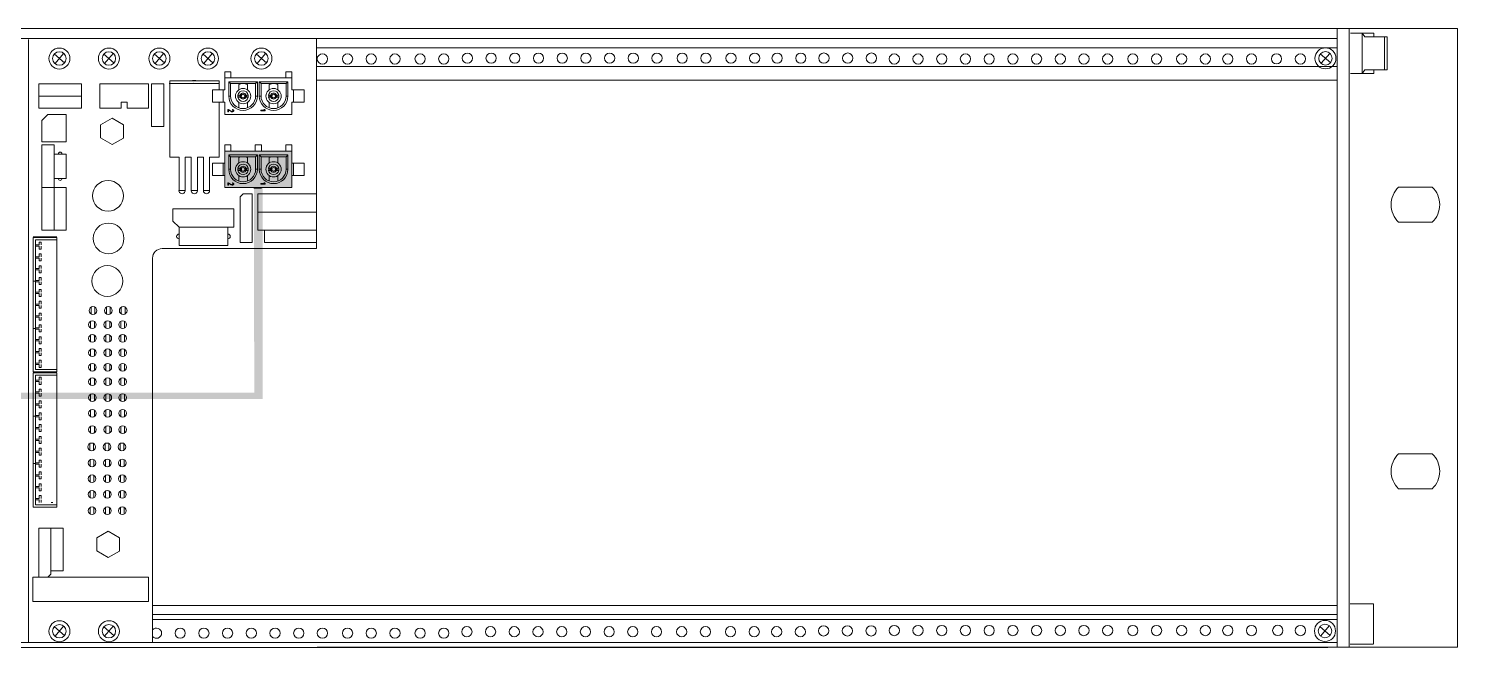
# Model space of a CAD drawing. Extents: x -194 to 239, y -574 to -265.
# Drawn here: x -83.8 to 13, y -498.1 to -456.2 of the extents above; entities that cross this region are included whole.
import ezdxf

# ---------------------------------------------------------------- set-up
doc = ezdxf.new("R2010")
doc.units = 0
doc.header["$LTSCALE"] = 0.5
doc.linetypes.add('SLDTANVISIBLE0', pattern=[12.7, 6.35, -1.27, 1.27, -1.27, 1.27, -1.27])
doc.layers.get('0').update_dxf_attribs({"linetype": 'CONTINUOUS'})
doc.layers.add('1', color=7, linetype='CONTINUOUS')
doc.layers.add('UMRISSE', color=7, linetype='CONTINUOUS')

msp = doc.modelspace()

# ---------------------------------------------------------------- hatches: boundary and pattern name
at = {"lineweight": 5}
for points in [[(-70.40295, -464.45902), (-65.92711, -464.45902), (-65.92711, -466.9004), (-70.40295, -466.9004)], [(-120.02046, -468.08319), (-119.4341, -468.08319), (-116.33505, -480.83071), (-68.47953, -480.83071), (-68.48858, -466.93802), (-67.91047, -466.93802), (-67.90142, -481.26275), (-116.70109, -481.26275)]]:
    msp.add_hatch(color=256, dxfattribs=at).paths.add_polyline_path(points)

# ---------------------------------------------------------------- linework, layer by layer
at = {"linetype": 'Continuous', "lineweight": 5}
for p, q in [((-64.20443, -456.83985), (-83.76319, -456.83985)), ((-64.2045, -456.83985), (-83.76319, -456.83985)), ((-83.76319, -497.74203), (-83.76319, -456.89877)), ((-83.76319, -456.89877), (-83.76319, -497.74203)), ((-81.36618, -457.83841), (-81.98762, -458.55579)), ((-78.01098, -457.83841), (-78.63242, -458.55579)), ((-74.59248, -457.83841), (-75.21392, -458.55579)), ((-71.30059, -457.83841), (-71.92202, -458.55579)), ((-67.68222, -457.83841), (-68.30366, -458.55579)), ((4.40169, -457.82603), (3.78026, -458.54341)), ((-82.03559, -457.88639), (-81.31821, -458.50782)), ((-78.68039, -457.88639), (-77.96301, -458.50782)), ((-75.26189, -457.88639), (-74.54451, -458.50782)), ((-71.97, -457.88639), (-71.25261, -458.50782)), ((-68.35163, -457.88639), (-67.63425, -458.50782)), ((3.73228, -457.874), (4.44966, -458.49543)), ((-74.19043, -459.70761), (-74.19043, -464.87219)), ((-70.84378, -459.70761), (-74.19043, -459.70761)), ((-70.84378, -460.32736), (-70.84378, -459.70761)), ((-70.47193, -459.50103), (-70.47193, -459.08786)), ((-70.47193, -459.08786), (-70.05877, -459.08786)), ((-65.92711, -459.50103), (-70.47193, -459.50103)), ((-70.47193, -459.50103), (-70.47193, -460.32736)), ((-70.20338, -459.76959), (-68.2615, -459.76959)), ((-70.20338, -460.74053), (-70.20338, -459.76959)), ((-70.07943, -459.89354), (-70.20338, -459.76959)), ((-70.05877, -459.08786), (-70.05877, -459.50103)), ((-68.2615, -459.76959), (-68.38545, -459.89354)), ((-68.2615, -459.76959), (-68.2615, -460.74053)), ((-68.13755, -459.76959), (-66.19567, -459.76959)), ((-68.13755, -460.74053), (-68.13755, -459.76959)), ((-68.0136, -459.89354), (-68.13755, -459.76959)), ((-66.34027, -459.08786), (-66.34027, -459.50103)), ((-65.92711, -459.08786), (-66.34027, -459.08786)), ((-65.92711, -459.50103), (-65.92711, -459.08786)), ((-65.92711, -459.50103), (-65.92711, -460.32736)), ((-80.18133, -459.91419), (-83.07349, -459.91419)), ((-83.07349, -459.91419), (-83.07349, -460.74053)), ((-83.07349, -460.74053), (-80.18133, -460.74053)), ((-80.18133, -460.74053), (-83.07349, -460.74053)), ((-83.07349, -460.74053), (-83.07349, -461.56686)), ((-80.18133, -460.74053), (-80.18133, -459.91419)), ((-80.18133, -461.56686), (-80.18133, -460.74053)), ((-75.63651, -459.91419), (-78.94184, -459.91419)), ((-78.94184, -459.91419), (-78.94184, -461.56686)), ((-75.63651, -461.56686), (-75.63651, -459.91419)), ((-75.42993, -459.91419), (-75.42993, -462.80636)), ((-74.60359, -459.91419), (-75.42993, -459.91419)), ((-74.60359, -462.80636), (-74.60359, -459.91419)), ((-70.90022, -459.89885), (-74.24687, -459.89885)), ((-71.29827, -460.32736), (-71.29827, -461.15369)), ((-70.58264, -460.32736), (-71.29827, -460.32736)), ((-70.58264, -460.32736), (-70.58264, -461.15369)), ((-70.47193, -460.32736), (-70.58264, -460.32736)), ((-70.07943, -460.74053), (-70.07943, -459.89354)), ((-68.38545, -459.89354), (-70.07943, -459.89354)), ((-69.58307, -460.66895), (-69.42101, -460.66895)), ((-69.52198, -460.31188), (-69.52198, -459.94456)), ((-69.42101, -460.66895), (-69.33235, -460.66895)), ((-69.38708, -460.73239), (-69.35612, -460.73239)), ((-69.13252, -460.66895), (-69.04386, -460.66895)), ((-69.04386, -460.66895), (-68.88181, -460.66895)), ((-68.94289, -459.94456), (-68.94289, -460.31188)), ((-68.38545, -459.89354), (-68.38545, -460.74053)), ((-66.31962, -459.89354), (-68.0136, -459.89354)), ((-68.0136, -460.74053), (-68.0136, -459.89354)), ((-67.51724, -460.66895), (-67.35518, -460.66895)), ((-67.45615, -460.31188), (-67.45615, -459.94456)), ((-67.35518, -460.66895), (-67.26652, -460.66895)), ((-67.32124, -460.73226), (-67.29028, -460.73226)), ((-67.06669, -460.66895), (-66.97803, -460.66895)), ((-66.97803, -460.66895), (-66.81598, -460.66895)), ((-66.87707, -459.94456), (-66.87707, -460.31188)), ((-65.92711, -460.32736), (-65.8164, -460.32736)), ((-65.8164, -460.32736), (-65.10078, -460.32736)), ((-65.8164, -460.32736), (-65.8164, -461.15369)), ((-65.10078, -460.32736), (-65.10078, -461.15369)), ((-83.07349, -461.56686), (-80.18133, -461.56686)), ((-78.94184, -461.56686), (-77.49575, -461.56686)), ((-77.49575, -461.15369), (-77.08259, -461.15369)), ((-77.49575, -461.56686), (-77.49575, -461.15369)), ((-77.08259, -461.15369), (-77.08259, -461.56686)), ((-77.08259, -461.56686), (-75.63651, -461.56686)), ((-71.29827, -461.15369), (-70.58264, -461.15369)), ((-70.84378, -464.87219), (-70.84378, -461.15369)), ((-70.58264, -461.15369), (-70.47193, -461.15369)), ((-70.47193, -461.15369), (-70.47193, -461.98002)), ((-70.26535, -461.80528), (-70.26535, -461.64949)), ((-70.26535, -461.64949), (-70.22281, -461.64949)), ((-70.22281, -461.64949), (-70.01013, -461.77066)), ((-70.22281, -461.68411), (-70.22281, -461.80528)), ((-70.03565, -461.79229), (-70.22281, -461.68411)), ((-69.95908, -461.65382), (-69.92505, -461.65815)), ((-69.95908, -461.65382), (-69.95908, -461.67546)), ((-69.93356, -461.68411), (-69.95908, -461.67546)), ((-69.93356, -461.68411), (-69.91655, -461.69709)), ((-69.92505, -461.65815), (-69.89102, -461.67546)), ((-69.90804, -461.71873), (-69.91655, -461.69709)), ((-69.89102, -461.67546), (-69.87401, -461.69277)), ((-69.87401, -461.69277), (-69.8655, -461.72306)), ((-69.42101, -460.8121), (-69.58307, -460.8121)), ((-69.52198, -461.53649), (-69.52198, -461.16917)), ((-69.33235, -460.8121), (-69.42101, -460.8121)), ((-69.35612, -460.74866), (-69.38708, -460.74866)), ((-69.04386, -460.8121), (-69.13252, -460.8121)), ((-68.88181, -460.8121), (-69.04386, -460.8121)), ((-68.94289, -461.16917), (-68.94289, -461.53649)), ((-68.03426, -461.69709), (-67.78146, -461.69709)), ((-68.03426, -461.74469), (-68.03426, -461.69709)), ((-67.82684, -461.64949), (-67.77498, -461.64949)), ((-67.78146, -461.69709), (-67.82684, -461.64949)), ((-67.77498, -461.64949), (-67.72961, -461.69709)), ((-67.72961, -461.69709), (-67.72961, -461.74469)), ((-67.35518, -460.8121), (-67.51724, -460.8121)), ((-67.45615, -461.53649), (-67.45615, -461.16917)), ((-67.26652, -460.8121), (-67.35518, -460.8121)), ((-67.29028, -460.74879), (-67.32124, -460.74879)), ((-66.97803, -460.8121), (-67.06669, -460.8121)), ((-66.81598, -460.8121), (-66.97803, -460.8121)), ((-66.87707, -461.16917), (-66.87707, -461.53649)), ((-65.92711, -461.15369), (-65.92711, -461.98002)), ((-65.8164, -461.15369), (-65.92711, -461.15369)), ((-65.10078, -461.15369), (-65.8164, -461.15369)), ((-82.45375, -461.98002), (-82.86691, -462.39319)), ((-82.86691, -462.39319), (-82.86691, -463.83927)), ((-81.21425, -461.98002), (-82.45375, -461.98002)), ((-81.21425, -463.83927), (-81.21425, -461.98002)), ((-78.10581, -462.22447), (-78.89082, -462.67896)), ((-77.33732, -462.68722), (-78.10581, -462.22447)), ((-70.47193, -461.98002), (-65.92711, -461.98002)), ((-70.22281, -461.80528), (-70.26535, -461.80528)), ((-70.01013, -461.80095), (-70.03565, -461.79229)), ((-70.01013, -461.77066), (-69.9761, -461.77931)), ((-69.9761, -461.80528), (-70.01013, -461.80095)), ((-69.95908, -461.77931), (-69.9761, -461.77931)), ((-69.9761, -461.80528), (-69.95908, -461.80528)), ((-69.95908, -461.77931), (-69.93356, -461.77066)), ((-69.92505, -461.80095), (-69.95908, -461.80528)), ((-69.91655, -461.75768), (-69.93356, -461.77066)), ((-69.89102, -461.78364), (-69.92505, -461.80095)), ((-69.91655, -461.75768), (-69.90804, -461.73604)), ((-69.90804, -461.71873), (-69.90804, -461.73604)), ((-69.87401, -461.76633), (-69.89102, -461.78364)), ((-69.8655, -461.74037), (-69.87401, -461.76633)), ((-69.8655, -461.74037), (-69.8655, -461.72306)), ((-67.72961, -461.74469), (-68.03426, -461.74469)), ((-78.89082, -462.67896), (-78.89082, -463.5714)), ((-78.89082, -463.5714), (-78.10581, -464.02588)), ((-78.10581, -464.02588), (-77.33732, -463.57966)), ((-77.33732, -463.57966), (-77.33732, -462.68722)), ((-75.42993, -462.80636), (-74.60359, -462.80636)), ((-82.86691, -463.83927), (-81.21425, -463.83927)), ((-82.86691, -464.04585), (-82.86691, -466.93802)), ((-82.04058, -464.04585), (-82.86691, -464.04585)), ((-82.04058, -464.6656), (-82.04058, -464.04585)), ((-70.47193, -464.04585), (-70.05877, -464.04585)), ((-70.47193, -464.45902), (-70.47193, -464.04585)), ((-65.92711, -464.45902), (-70.47193, -464.45902)), ((-70.47193, -464.45902), (-70.47193, -465.28535)), ((-70.05877, -464.04585), (-70.05877, -464.45902)), ((-68.4061, -464.45902), (-68.4061, -464.04585)), ((-68.4061, -464.04585), (-67.99294, -464.04585)), ((-67.99294, -464.04585), (-67.99294, -464.45902)), ((-66.34027, -464.45902), (-66.34027, -464.04585)), ((-66.34027, -464.04585), (-65.92711, -464.04585)), ((-65.92711, -464.04585), (-65.92711, -464.45902)), ((-65.92711, -464.45902), (-65.92711, -465.28535)), ((-82.04058, -464.6656), (-82.04058, -466.31827)), ((-81.21425, -464.6656), (-82.04058, -464.6656)), ((-81.21425, -466.31827), (-81.21425, -464.6656)), ((-74.19043, -464.87219), (-73.57068, -464.87219)), ((-73.57068, -464.87219), (-73.57068, -467.14297)), ((-73.15751, -464.87219), (-72.74435, -464.87219)), ((-73.15751, -467.14297), (-73.15751, -464.87219)), ((-72.74435, -464.87219), (-72.74435, -467.14297)), ((-72.33118, -467.14297), (-72.33118, -464.87219)), ((-72.33118, -464.87219), (-71.91801, -464.87219)), ((-71.91801, -464.87219), (-71.91801, -467.14297)), ((-71.50485, -464.87219), (-70.84378, -464.87219)), ((-71.50485, -467.14297), (-71.50485, -464.87219)), ((-71.29827, -465.28535), (-71.29827, -466.11168)), ((-70.58264, -465.28535), (-71.29827, -465.28535)), ((-70.58264, -465.28535), (-70.58264, -466.11168)), ((-70.47193, -465.28535), (-70.58264, -465.28535)), ((-70.20338, -465.69852), (-70.20338, -464.72758)), ((-70.07943, -464.85153), (-70.20338, -464.72758)), ((-70.20338, -464.72758), (-68.2615, -464.72758)), ((-70.07943, -465.69852), (-70.07943, -464.85153)), ((-68.38545, -464.85153), (-70.07943, -464.85153)), ((-69.52198, -465.26987), (-69.52198, -464.90255)), ((-68.94289, -464.90255), (-68.94289, -465.26987)), ((-68.2615, -464.72758), (-68.38545, -464.85153)), ((-68.38545, -464.85153), (-68.38545, -465.69852)), ((-68.2615, -464.72758), (-68.2615, -465.69852)), ((-68.13755, -464.72758), (-66.19567, -464.72758)), ((-68.13755, -465.69852), (-68.13755, -464.72758)), ((-68.0136, -464.85153), (-68.13755, -464.72758)), ((-66.31962, -464.85153), (-68.0136, -464.85153)), ((-68.0136, -465.69852), (-68.0136, -464.85153)), ((-67.45615, -465.26987), (-67.45615, -464.90255)), ((-66.87707, -464.90255), (-66.87707, -465.26987)), ((-66.19567, -464.72758), (-66.31962, -464.85153)), ((-66.31962, -464.85153), (-66.31962, -465.69852)), ((-66.19567, -464.72758), (-66.19567, -465.69852)), ((-65.8164, -465.28535), (-65.92711, -465.28535)), ((-65.8164, -466.11168), (-65.8164, -465.28535)), ((-65.10078, -465.28535), (-65.8164, -465.28535)), ((-65.10078, -466.11168), (-65.10078, -465.28535)), ((-82.04058, -466.31827), (-81.21425, -466.31827)), ((-82.04058, -466.93802), (-82.04058, -466.31827)), ((-71.29827, -466.11168), (-70.58264, -466.11168)), ((-70.58264, -466.11168), (-70.47193, -466.11168)), ((-70.47193, -466.11168), (-70.47193, -466.93802)), ((-69.58307, -465.62695), (-69.42101, -465.62695)), ((-69.42101, -465.77009), (-69.58307, -465.77009)), ((-69.52198, -466.49448), (-69.52198, -466.12716)), ((-69.42101, -465.62695), (-69.33235, -465.62695)), ((-69.33235, -465.77009), (-69.42101, -465.77009)), ((-69.38708, -465.69038), (-69.35612, -465.69038)), ((-69.35612, -465.70665), (-69.38708, -465.70665)), ((-69.13252, -465.62695), (-69.04386, -465.62695)), ((-69.04386, -465.77009), (-69.13252, -465.77009)), ((-69.04386, -465.62695), (-68.88181, -465.62695)), ((-68.88181, -465.77009), (-69.04386, -465.77009)), ((-68.94289, -466.12716), (-68.94289, -466.49448)), ((-67.51724, -465.62695), (-67.35518, -465.62695)), ((-67.35518, -465.77009), (-67.51724, -465.77009)), ((-67.45615, -466.49448), (-67.45615, -466.12716)), ((-67.35518, -465.62695), (-67.26652, -465.62695)), ((-67.26652, -465.77009), (-67.35518, -465.77009)), ((-67.32124, -465.69025), (-67.29028, -465.69025)), ((-67.29028, -465.70678), (-67.32124, -465.70678)), ((-67.06669, -465.62695), (-66.97803, -465.62695)), ((-66.97803, -465.77009), (-67.06669, -465.77009)), ((-66.97803, -465.62695), (-66.81598, -465.62695)), ((-66.81598, -465.77009), (-66.97803, -465.77009)), ((-66.87707, -466.12716), (-66.87707, -466.49448)), ((-65.92711, -466.11168), (-65.8164, -466.11168)), ((-65.92711, -466.11168), (-65.92711, -466.93802)), ((-65.8164, -466.11168), (-65.10078, -466.11168)), ((-82.86691, -466.93802), (-82.04058, -466.93802)), ((-82.86691, -466.93802), (-82.86691, -469.83018)), ((-82.04058, -466.93802), (-82.86691, -466.93802)), ((-82.04058, -469.83018), (-82.04058, -466.93802)), ((-82.04058, -466.93802), (-82.04058, -469.83018)), ((-81.21425, -466.93802), (-82.04058, -466.93802)), ((-81.21425, -469.83018), (-81.21425, -466.93802)), ((-73.57068, -467.14297), (-73.15751, -467.14297)), ((-72.74435, -467.14297), (-72.33118, -467.14297)), ((-71.91801, -467.14297), (-71.50485, -467.14297)), ((-70.47193, -466.93802), (-65.92711, -466.93802)), ((-70.26535, -466.76327), (-70.26535, -466.60748)), ((-70.26535, -466.60748), (-70.22281, -466.60748)), ((-70.22281, -466.76327), (-70.26535, -466.76327)), ((-70.22281, -466.60748), (-70.01013, -466.72865)), ((-70.22281, -466.6421), (-70.22281, -466.76327)), ((-70.03565, -466.75029), (-70.22281, -466.6421)), ((-70.01013, -466.75894), (-70.03565, -466.75029)), ((-70.01013, -466.72865), (-69.9761, -466.7373)), ((-69.9761, -466.76327), (-70.01013, -466.75894)), ((-69.95908, -466.7373), (-69.9761, -466.7373)), ((-69.9761, -466.76327), (-69.95908, -466.76327)), ((-69.95908, -466.61181), (-69.92505, -466.61614)), ((-69.95908, -466.61181), (-69.95908, -466.63345)), ((-69.93356, -466.6421), (-69.95908, -466.63345)), ((-69.95908, -466.7373), (-69.93356, -466.72865)), ((-69.92505, -466.75894), (-69.95908, -466.76327)), ((-69.93356, -466.6421), (-69.91655, -466.65508)), ((-69.91655, -466.71567), (-69.93356, -466.72865)), ((-69.92505, -466.61614), (-69.89102, -466.63345)), ((-69.89102, -466.74163), (-69.92505, -466.75894)), ((-69.90804, -466.67672), (-69.91655, -466.65508)), ((-69.91655, -466.71567), (-69.90804, -466.69403)), ((-69.90804, -466.67672), (-69.90804, -466.69403)), ((-69.89102, -466.63345), (-69.87401, -466.65076)), ((-69.87401, -466.72432), (-69.89102, -466.74163)), ((-69.87401, -466.65076), (-69.8655, -466.68105)), ((-69.8655, -466.69836), (-69.87401, -466.72432)), ((-69.8655, -466.69836), (-69.8655, -466.68105)), ((-69.23244, -467.35118), (-69.43902, -467.55776)), ((-68.61269, -467.35118), (-69.23244, -467.35118)), ((-68.61269, -470.65651), (-68.61269, -467.35118)), ((-68.4061, -466.93802), (-67.99294, -466.93802)), ((-64.26085, -467.35118), (-68.24084, -467.35118)), ((-68.24084, -467.35118), (-68.24084, -468.59068)), ((-68.03426, -466.65508), (-67.78146, -466.65508)), ((-68.03426, -466.70268), (-68.03426, -466.65508)), ((-67.72961, -466.70268), (-68.03426, -466.70268)), ((-67.82684, -466.60748), (-67.77498, -466.60748)), ((-67.78146, -466.65508), (-67.82684, -466.60748)), ((-67.77498, -466.60748), (-67.72961, -466.65508)), ((-67.72961, -466.65508), (-67.72961, -466.70268)), ((-69.85219, -468.3841), (-73.98384, -468.3841)), ((-73.98384, -468.3841), (-73.98384, -469.21043)), ((-69.85219, -469.62359), (-69.85219, -468.3841)), ((-69.43902, -467.55776), (-69.43902, -470.65651)), ((-73.98384, -469.21043), (-73.57068, -469.62359)), ((-68.24084, -468.59068), (-64.26085, -468.59068)), ((-64.39839, -468.59068), (-68.24084, -468.59068)), ((-68.24084, -468.59068), (-68.24084, -469.83018)), ((-81.85335, -470.26376), (-83.4553, -470.26376)), ((-83.4553, -470.31983), (-81.85335, -470.31983)), ((-83.4553, -470.31983), (-83.4553, -473.26743)), ((-82.04058, -469.83018), (-81.21425, -469.83018)), ((-81.85335, -470.48003), (-81.85335, -470.31983)), ((-73.57068, -470.86309), (-73.57068, -469.62359)), ((-73.57068, -469.62359), (-69.85219, -469.62359)), ((-70.26535, -469.62359), (-70.26535, -470.86309)), ((-68.24084, -469.83018), (-64.26085, -469.83018)), ((-67.78636, -469.83018), (-67.78636, -470.65651)), ((-81.85335, -470.48003), (-83.2951, -470.48003)), ((-83.2951, -470.48003), (-83.2951, -473.26743)), ((-83.03878, -470.81644), (-83.2951, -470.81644)), ((-83.03878, -470.91256), (-83.2951, -470.91256)), ((-82.91062, -470.62421), (-83.03878, -470.62421)), ((-83.03878, -470.81644), (-83.03878, -470.62421)), ((-83.03878, -470.91256), (-83.03878, -471.1048)), ((-82.91062, -471.1048), (-83.03878, -471.1048)), ((-82.91062, -470.81644), (-82.91062, -470.62421)), ((-82.91062, -471.1048), (-82.91062, -470.91256)), ((-81.85335, -470.48003), (-81.85335, -470.81644)), ((-81.85335, -470.91256), (-81.85335, -470.81644)), ((-81.85335, -470.91256), (-81.85335, -471.21694)), ((-81.85335, -471.31305), (-81.85335, -471.21694)), ((-81.85335, -471.31305), (-81.85335, -471.61742)), ((-74.71908, -471.06967), (-64.26085, -471.06967)), ((-73.57068, -470.86309), (-70.26535, -470.86309)), ((-69.43902, -470.65651), (-68.61269, -470.65651)), ((-67.78636, -470.65651), (-64.26085, -470.65651)), ((-83.03878, -471.61742), (-83.2951, -471.61742)), ((-83.03878, -471.71353), (-83.2951, -471.71353)), ((-82.91062, -471.42519), (-83.03878, -471.42519)), ((-83.03878, -471.61742), (-83.03878, -471.42519)), ((-83.03878, -471.71353), (-83.03878, -471.90578)), ((-82.91062, -471.90578), (-83.03878, -471.90578)), ((-82.91062, -472.22616), (-83.03878, -472.22616)), ((-83.03878, -472.41839), (-83.03878, -472.22616)), ((-82.91062, -471.61742), (-82.91062, -471.42519)), ((-82.91062, -471.90578), (-82.91062, -471.71353)), ((-82.91062, -472.41839), (-82.91062, -472.22616)), ((-81.85335, -471.71353), (-81.85335, -471.61742)), ((-81.85335, -471.71353), (-81.85335, -472.01791)), ((-81.85335, -472.11403), (-81.85335, -472.01791)), ((-81.85335, -472.11403), (-81.85335, -472.41839)), ((-75.36974, -497.74203), (-75.36974, -471.72033)), ((-83.4553, -473.26743), (-83.4553, -476.47133)), ((-83.4553, -473.26743), (-83.2951, -473.26743)), ((-83.4553, -473.26743), (-83.2951, -473.26743)), ((-83.03878, -472.41839), (-83.2951, -472.41839)), ((-83.03878, -472.5145), (-83.2951, -472.5145)), ((-83.03878, -473.21937), (-83.2951, -473.21937)), ((-83.2951, -473.26743), (-83.2951, -476.47133)), ((-83.03878, -473.3155), (-83.2951, -473.3155)), ((-83.03878, -472.5145), (-83.03878, -472.70675)), ((-82.91062, -472.70675), (-83.03878, -472.70675)), ((-82.91062, -473.02714), (-83.03878, -473.02714)), ((-83.03878, -473.21937), (-83.03878, -473.02714)), ((-83.03878, -473.3155), (-83.03878, -473.50773)), ((-82.91062, -472.70675), (-82.91062, -472.5145)), ((-82.91062, -473.21937), (-82.91062, -473.02714)), ((-82.91062, -473.50773), (-82.91062, -473.3155)), ((-81.85335, -472.5145), (-81.85335, -472.41839)), ((-81.85335, -472.5145), (-81.85335, -472.81889)), ((-81.85335, -472.915), (-81.85335, -472.81889)), ((-81.85335, -472.915), (-81.85335, -473.21937)), ((-81.85335, -473.31548), (-81.85335, -473.21937)), ((-81.85335, -473.31548), (-81.85335, -473.61986)), ((-83.03878, -474.02034), (-83.2951, -474.02034)), ((-83.03878, -474.11645), (-83.2951, -474.11645)), ((-82.91062, -473.50773), (-83.03878, -473.50773)), ((-82.91062, -473.82811), (-83.03878, -473.82811)), ((-83.03878, -474.02034), (-83.03878, -473.82811)), ((-83.03878, -474.11645), (-83.03878, -474.3087)), ((-82.91062, -474.02034), (-82.91062, -473.82811)), ((-82.91062, -474.3087), (-82.91062, -474.11645)), ((-81.85335, -473.71598), (-81.85335, -473.61986)), ((-81.85335, -473.71598), (-81.85335, -474.02034)), ((-81.85335, -474.11645), (-81.85335, -474.02034)), ((-81.85335, -474.11645), (-81.85335, -474.42084)), ((-83.03878, -474.82131), (-83.2951, -474.82131)), ((-83.03878, -474.91743), (-83.2951, -474.91743)), ((-82.91062, -474.3087), (-83.03878, -474.3087)), ((-82.91062, -474.62909), (-83.03878, -474.62909)), ((-83.03878, -474.82131), (-83.03878, -474.62909)), ((-83.03878, -474.91743), (-83.03878, -475.10968)), ((-82.91062, -475.10968), (-83.03878, -475.10968)), ((-82.91062, -474.82131), (-82.91062, -474.62909)), ((-82.91062, -475.10968), (-82.91062, -474.91743)), ((-81.85335, -474.51695), (-81.85335, -474.42084)), ((-81.85335, -474.51695), (-81.85335, -474.82131)), ((-81.85335, -474.91743), (-81.85335, -474.82131)), ((-81.85335, -474.91743), (-81.85335, -475.22181)), ((-81.85335, -475.31793), (-81.85335, -475.22181)), ((-79.53307, -475.48531), (-79.53307, -475.03452)), ((-79.27281, -475.03452), (-79.27281, -475.48531)), ((-78.49154, -475.48531), (-78.49154, -475.03452)), ((-78.23127, -475.03452), (-78.23127, -475.48531)), ((-77.48483, -475.48531), (-77.48483, -475.03452)), ((-77.22457, -475.03452), (-77.22457, -475.48531)), ((-83.03878, -475.62229), (-83.2951, -475.62229)), ((-83.03878, -475.7184), (-83.2951, -475.7184)), ((-82.91062, -475.43006), (-83.03878, -475.43006)), ((-83.03878, -475.62229), (-83.03878, -475.43006)), ((-83.03878, -475.7184), (-83.03878, -475.91065)), ((-82.91062, -475.91065), (-83.03878, -475.91065)), ((-82.91062, -475.62229), (-82.91062, -475.43006)), ((-82.91062, -475.91065), (-82.91062, -475.7184)), ((-81.85335, -475.31793), (-81.85335, -475.62229)), ((-81.85335, -475.7184), (-81.85335, -475.62229)), ((-81.85335, -475.7184), (-81.85335, -476.02279)), ((-81.85335, -476.1189), (-81.85335, -476.02279)), ((-81.85335, -476.1189), (-81.85335, -476.42326)), ((-79.56735, -476.44197), (-79.56735, -475.99118)), ((-79.30709, -475.99118), (-79.30709, -476.44197)), ((-78.52582, -476.44197), (-78.52582, -475.99118)), ((-78.26555, -475.99118), (-78.26555, -476.44197)), ((-77.51911, -476.44197), (-77.51911, -475.99118)), ((-77.25885, -475.99118), (-77.25885, -476.44197)), ((-83.4553, -476.47133), (-83.2951, -476.47133)), ((-83.4553, -476.47133), (-83.4553, -479.41891)), ((-83.03878, -476.42326), (-83.2951, -476.42326)), ((-83.2951, -476.47133), (-83.2951, -479.25873)), ((-83.03878, -476.5194), (-83.2951, -476.5194)), ((-82.91062, -476.23104), (-83.03878, -476.23104)), ((-83.03878, -476.42326), (-83.03878, -476.23104)), ((-83.03878, -476.5194), (-83.03878, -476.71162)), ((-82.91062, -476.71162), (-83.03878, -476.71162)), ((-82.91062, -477.03201), (-83.03878, -477.03201)), ((-83.03878, -477.22424), (-83.03878, -477.03201)), ((-82.91062, -476.42326), (-82.91062, -476.23104)), ((-82.91062, -476.71162), (-82.91062, -476.5194)), ((-82.91062, -477.22424), (-82.91062, -477.03201)), ((-81.85335, -476.5194), (-81.85335, -476.42326)), ((-81.85335, -476.5194), (-81.85335, -476.82376)), ((-81.85335, -476.91987), (-81.85335, -476.82376)), ((-81.85335, -476.91987), (-81.85335, -477.22424)), ((-79.56735, -477.37804), (-79.56735, -476.92726)), ((-79.30709, -476.92726), (-79.30709, -477.37804)), ((-78.52582, -477.37804), (-78.52582, -476.92726)), ((-78.26555, -476.92726), (-78.26555, -477.37804)), ((-77.51911, -477.37804), (-77.51911, -476.92726)), ((-77.25885, -476.92726), (-77.25885, -477.37804)), ((-83.03878, -477.22424), (-83.2951, -477.22424)), ((-83.03878, -477.32037), (-83.2951, -477.32037)), ((-83.03878, -478.02521), (-83.2951, -478.02521)), ((-83.03878, -478.12135), (-83.2951, -478.12135)), ((-83.03878, -477.32037), (-83.03878, -477.5126)), ((-82.91062, -477.5126), (-83.03878, -477.5126)), ((-82.91062, -477.83299), (-83.03878, -477.83299)), ((-83.03878, -478.02521), (-83.03878, -477.83299)), ((-83.03878, -478.12135), (-83.03878, -478.31357)), ((-82.91062, -477.5126), (-82.91062, -477.32037)), ((-82.91062, -478.02521), (-82.91062, -477.83299)), ((-82.91062, -478.31357), (-82.91062, -478.12135)), ((-81.85335, -477.32037), (-81.85335, -477.22424)), ((-81.85335, -477.32037), (-81.85335, -477.62474)), ((-81.85335, -477.72085), (-81.85335, -477.62474)), ((-81.85335, -477.72085), (-81.85335, -478.02521)), ((-81.85335, -478.12135), (-81.85335, -478.02521)), ((-81.85335, -478.12135), (-81.85335, -478.42571)), ((-79.56735, -478.34527), (-79.56735, -477.89449)), ((-79.30709, -477.89449), (-79.30709, -478.34527)), ((-78.52582, -478.34527), (-78.52582, -477.89449)), ((-78.26555, -477.89449), (-78.26555, -478.34527)), ((-77.51911, -478.34527), (-77.51911, -477.89449)), ((-77.25885, -477.89449), (-77.25885, -478.34527)), ((-83.03878, -478.82619), (-83.2951, -478.82619)), ((-83.2951, -478.92232), (-83.03878, -478.92232)), ((-82.91062, -478.31357), (-83.03878, -478.31357)), ((-82.91062, -478.63396), (-83.03878, -478.63396)), ((-83.03878, -478.82619), (-83.03878, -478.63396)), ((-83.03878, -479.11455), (-83.03878, -478.92232)), ((-83.03878, -479.11455), (-82.91062, -479.11455)), ((-82.91062, -478.82619), (-82.91062, -478.63396)), ((-82.91062, -479.11455), (-82.91062, -478.92232)), ((-81.85335, -478.52182), (-81.85335, -478.42571)), ((-81.85335, -478.52182), (-81.85335, -478.82619)), ((-81.85335, -478.92232), (-81.85335, -478.82619)), ((-81.85335, -478.92232), (-81.85335, -479.25873)), ((-79.56735, -479.32808), (-79.56735, -478.87729)), ((-79.30709, -478.87729), (-79.30709, -479.32808)), ((-78.52582, -479.32808), (-78.52582, -478.87729)), ((-78.26555, -478.87729), (-78.26555, -479.32808)), ((-77.51911, -479.32808), (-77.51911, -478.87729)), ((-77.25885, -478.87729), (-77.25885, -479.32808)), ((-81.85335, -479.41891), (-83.4553, -479.41891)), ((-83.4553, -479.47498), (-83.4553, -482.42258)), ((-83.4553, -479.47498), (-81.85335, -479.47498)), ((-83.2951, -479.25873), (-81.85335, -479.25873)), ((-83.2951, -479.63518), (-83.2951, -482.42258)), ((-81.85335, -479.63518), (-83.2951, -479.63518)), ((-83.2951, -479.97159), (-83.03878, -479.97159)), ((-83.03878, -480.06771), (-83.2951, -480.06771)), ((-83.03878, -479.77936), (-83.03878, -479.97159)), ((-83.03878, -479.77936), (-82.91062, -479.77936)), ((-83.03878, -480.06771), (-83.03878, -480.25995)), ((-82.91062, -479.97159), (-82.91062, -479.77936)), ((-82.91062, -480.25995), (-82.91062, -480.06771)), ((-81.85335, -479.25873), (-81.85335, -479.41891)), ((-81.85335, -479.63518), (-81.85335, -479.47498)), ((-81.85335, -479.63518), (-81.85335, -479.97159)), ((-81.85335, -480.06771), (-81.85335, -479.97159)), ((-81.85335, -480.06771), (-81.85335, -480.37209)), ((-79.56735, -480.31089), (-79.56735, -479.8601)), ((-79.30709, -479.8601), (-79.30709, -480.31089)), ((-78.52582, -480.31089), (-78.52582, -479.8601)), ((-78.26555, -479.8601), (-78.26555, -480.31089)), ((-77.51911, -480.31089), (-77.51911, -479.8601)), ((-77.25885, -479.8601), (-77.25885, -480.31089)), ((-83.03878, -480.77257), (-83.2951, -480.77257)), ((-83.03878, -480.86868), (-83.2951, -480.86868)), ((-82.91062, -480.25995), (-83.03878, -480.25995)), ((-82.91062, -480.58034), (-83.03878, -480.58034)), ((-83.03878, -480.77257), (-83.03878, -480.58034)), ((-83.03878, -480.86868), (-83.03878, -481.06093)), ((-82.91062, -481.06093), (-83.03878, -481.06093)), ((-82.91062, -480.77257), (-82.91062, -480.58034)), ((-82.91062, -481.06093), (-82.91062, -480.86868)), ((-81.85335, -480.4682), (-81.85335, -480.37209)), ((-81.85335, -480.4682), (-81.85335, -480.77257)), ((-81.85335, -480.86868), (-81.85335, -480.77257)), ((-81.85335, -480.86868), (-81.85335, -481.17306)), ((-79.56735, -481.37932), (-79.56735, -480.92853)), ((-79.30709, -480.92853), (-79.30709, -481.37932)), ((-78.52582, -481.37932), (-78.52582, -480.92853)), ((-78.26555, -480.92853), (-78.26555, -481.37932)), ((-77.51911, -481.37932), (-77.51911, -480.92853)), ((-77.25885, -480.92853), (-77.25885, -481.37932)), ((-83.03878, -481.57354), (-83.2951, -481.57354)), ((-83.03878, -481.66965), (-83.2951, -481.66965)), ((-82.91062, -481.38131), (-83.03878, -481.38131)), ((-83.03878, -481.57354), (-83.03878, -481.38131)), ((-83.03878, -481.66965), (-83.03878, -481.8619)), ((-82.91062, -481.8619), (-83.03878, -481.8619)), ((-82.91062, -481.57354), (-82.91062, -481.38131)), ((-82.91062, -481.8619), (-82.91062, -481.66965)), ((-81.85335, -481.26918), (-81.85335, -481.17306)), ((-81.85335, -481.26918), (-81.85335, -481.57354)), ((-81.85335, -481.66965), (-81.85335, -481.57354)), ((-81.85335, -481.66965), (-81.85335, -481.97404)), ((-81.85335, -482.07015), (-81.85335, -481.97404)), ((-79.56735, -482.44436), (-79.56735, -481.99357)), ((-79.30709, -481.99357), (-79.30709, -482.44436)), ((-78.52582, -482.44436), (-78.52582, -481.99357)), ((-78.26555, -481.99357), (-78.26555, -482.44436)), ((-77.51911, -482.44436), (-77.51911, -481.99357)), ((-77.25885, -481.99357), (-77.25885, -482.44436)), ((-83.4553, -482.42258), (-83.4553, -485.62648)), ((-83.4553, -482.42258), (-83.2951, -482.42258)), ((-83.03878, -482.37452), (-83.2951, -482.37452)), ((-83.2951, -482.42258), (-83.2951, -485.62648)), ((-83.03878, -482.47063), (-83.2951, -482.47063)), ((-82.91062, -482.18229), (-83.03878, -482.18229)), ((-83.03878, -482.37452), (-83.03878, -482.18229)), ((-83.03878, -482.47063), (-83.03878, -482.66288)), ((-82.91062, -482.66288), (-83.03878, -482.66288)), ((-82.91062, -482.98326), (-83.03878, -482.98326)), ((-83.03878, -483.17549), (-83.03878, -482.98326)), ((-82.91062, -482.37452), (-82.91062, -482.18229)), ((-82.91062, -482.66288), (-82.91062, -482.47063)), ((-82.91062, -483.17549), (-82.91062, -482.98326)), ((-81.85335, -482.07015), (-81.85335, -482.37452)), ((-81.85335, -482.47063), (-81.85335, -482.37452)), ((-81.85335, -482.47063), (-81.85335, -482.77501)), ((-81.85335, -482.87113), (-81.85335, -482.77501)), ((-81.85335, -482.87113), (-81.85335, -483.17549)), ((-83.03878, -483.17549), (-83.2951, -483.17549)), ((-83.03878, -483.2716), (-83.2951, -483.2716)), ((-83.03878, -483.2716), (-83.03878, -483.46385)), ((-82.91062, -483.46385), (-83.03878, -483.46385)), ((-82.91062, -483.78424), (-83.03878, -483.78424)), ((-83.03878, -483.97646), (-83.03878, -483.78424)), ((-82.91062, -483.46385), (-82.91062, -483.2716)), ((-82.91062, -483.97646), (-82.91062, -483.78424)), ((-81.85335, -483.2716), (-81.85335, -483.17549)), ((-81.85335, -483.2716), (-81.85335, -483.57599)), ((-81.85335, -483.6721), (-81.85335, -483.57599)), ((-81.85335, -483.6721), (-81.85335, -483.97646)), ((-79.56735, -483.54858), (-79.56735, -483.09779)), ((-79.30709, -483.09779), (-79.30709, -483.54858)), ((-78.52582, -483.54858), (-78.52582, -483.09779)), ((-78.26555, -483.09779), (-78.26555, -483.54858)), ((-77.51911, -483.54858), (-77.51911, -483.09779)), ((-77.25885, -483.09779), (-77.25885, -483.54858)), ((-83.03878, -483.97646), (-83.2951, -483.97646)), ((-83.03878, -484.07258), (-83.2951, -484.07258)), ((-83.03878, -484.77744), (-83.2951, -484.77744)), ((-83.03878, -484.87355), (-83.2951, -484.87355)), ((-83.03878, -484.07258), (-83.03878, -484.26483)), ((-82.91062, -484.26483), (-83.03878, -484.26483)), ((-82.91062, -484.58521), (-83.03878, -484.58521)), ((-83.03878, -484.77744), (-83.03878, -484.58521)), ((-83.03878, -484.87355), (-83.03878, -485.0658)), ((-82.91062, -484.26483), (-82.91062, -484.07258)), ((-82.91062, -484.77744), (-82.91062, -484.58521)), ((-82.91062, -485.0658), (-82.91062, -484.87355)), ((-81.85335, -484.07258), (-81.85335, -483.97646)), ((-81.85335, -484.07258), (-81.85335, -484.37696)), ((-81.85335, -484.47308), (-81.85335, -484.37696)), ((-81.85335, -484.47308), (-81.85335, -484.77744)), ((-81.85335, -484.87355), (-81.85335, -484.77744)), ((-81.85335, -484.87355), (-81.85335, -485.17794)), ((-79.61866, -484.71876), (-79.61866, -484.26797)), ((-79.3584, -484.26797), (-79.3584, -484.71876)), ((-78.57713, -484.71876), (-78.57713, -484.26797)), ((-78.31686, -484.26797), (-78.31686, -484.71876)), ((-77.57042, -484.71876), (-77.57042, -484.26797)), ((-77.31016, -484.26797), (-77.31016, -484.71876)), ((-83.4553, -485.62648), (-83.4553, -488.57406)), ((-83.4553, -485.62648), (-83.2951, -485.62648)), ((-83.03878, -485.57841), (-83.2951, -485.57841)), ((-83.2951, -485.62648), (-83.2951, -488.41388)), ((-83.03878, -485.67453), (-83.2951, -485.67453)), ((-82.91062, -485.0658), (-83.03878, -485.0658)), ((-82.91062, -485.38619), (-83.03878, -485.38619)), ((-83.03878, -485.57841), (-83.03878, -485.38619)), ((-83.03878, -485.67453), (-83.03878, -485.86677)), ((-82.91062, -485.86677), (-83.03878, -485.86677)), ((-82.91062, -485.57841), (-82.91062, -485.38619)), ((-82.91062, -485.86677), (-82.91062, -485.67453)), ((-81.85335, -485.27405), (-81.85335, -485.17794)), ((-81.85335, -485.27405), (-81.85335, -485.57841)), ((-81.85335, -485.67453), (-81.85335, -485.57841)), ((-81.85335, -485.67453), (-81.85335, -485.97891)), ((-79.59383, -485.80795), (-79.59383, -485.35716)), ((-79.33357, -485.35716), (-79.33357, -485.80795)), ((-78.5523, -485.80795), (-78.5523, -485.35716)), ((-78.29204, -485.35716), (-78.29204, -485.80795)), ((-77.54559, -485.80795), (-77.54559, -485.35716)), ((-77.28533, -485.35716), (-77.28533, -485.80795)), ((-83.03878, -486.37939), (-83.2951, -486.37939)), ((-83.03878, -486.47552), (-83.2951, -486.47552)), ((-82.91062, -486.18716), (-83.03878, -486.18716)), ((-83.03878, -486.37939), (-83.03878, -486.18716)), ((-83.03878, -486.47552), (-83.03878, -486.66775)), ((-82.91062, -486.66775), (-83.03878, -486.66775)), ((-82.91062, -486.37939), (-82.91062, -486.18716)), ((-82.91062, -486.66775), (-82.91062, -486.47552)), ((-81.85335, -486.07502), (-81.85335, -485.97891)), ((-81.85335, -486.07502), (-81.85335, -486.37939)), ((-81.85335, -486.47552), (-81.85335, -486.37939)), ((-81.85335, -486.47552), (-81.85335, -486.77989)), ((-81.85335, -486.876), (-81.85335, -486.77989)), ((-81.85335, -486.876), (-81.85335, -487.18036)), ((-79.59383, -486.87638), (-79.59383, -486.42559)), ((-79.33357, -486.42559), (-79.33357, -486.87638)), ((-78.5523, -486.87638), (-78.5523, -486.42559)), ((-78.29204, -486.42559), (-78.29204, -486.87638)), ((-77.54559, -486.87638), (-77.54559, -486.42559)), ((-77.28533, -486.42559), (-77.28533, -486.87638)), ((-83.03878, -487.18036), (-83.2951, -487.18036)), ((-83.03878, -487.2765), (-83.2951, -487.2765)), ((-82.91062, -486.98814), (-83.03878, -486.98814)), ((-83.03878, -487.18036), (-83.03878, -486.98814)), ((-83.03878, -487.2765), (-83.03878, -487.46872)), ((-82.91062, -487.46872), (-83.03878, -487.46872)), ((-82.91062, -487.78911), (-83.03878, -487.78911)), ((-83.03878, -487.98134), (-83.03878, -487.78911)), ((-82.91062, -487.18036), (-82.91062, -486.98814)), ((-82.91062, -487.46872), (-82.91062, -487.2765)), ((-82.91062, -487.98134), (-82.91062, -487.78911)), ((-81.85335, -487.2765), (-81.85335, -487.18036)), ((-81.85335, -487.2765), (-81.85335, -487.58086)), ((-81.85335, -487.67697), (-81.85335, -487.58086)), ((-81.85335, -487.67697), (-81.85335, -487.98134)), ((-79.59383, -487.94142), (-79.59383, -487.49063)), ((-79.33357, -487.49063), (-79.33357, -487.94142)), ((-78.5523, -487.94142), (-78.5523, -487.49063)), ((-78.29204, -487.49063), (-78.29204, -487.94142)), ((-77.54559, -487.94142), (-77.54559, -487.49063)), ((-77.28533, -487.49063), (-77.28533, -487.94142)), ((-81.85335, -488.57406), (-83.4553, -488.57406)), ((-83.03878, -487.98134), (-83.2951, -487.98134)), ((-83.2951, -488.07747), (-83.03878, -488.07747)), ((-83.2951, -488.41388), (-81.85335, -488.41388)), ((-83.03878, -488.07747), (-83.03878, -488.2697)), ((-82.91062, -488.2697), (-82.91062, -488.07747)), ((-82.10966, -488.2697), (-82.23782, -488.2697)), ((-81.85335, -488.07747), (-81.85335, -487.98134)), ((-81.85335, -488.07747), (-81.85335, -488.41388)), ((-81.85335, -488.41388), (-81.85335, -488.57406)), ((-79.59383, -489.04564), (-79.59383, -488.59485)), ((-79.33357, -488.59485), (-79.33357, -489.04564)), ((-78.5523, -489.04564), (-78.5523, -488.59485)), ((-78.29204, -488.59485), (-78.29204, -489.04564)), ((-77.54559, -489.04564), (-77.54559, -488.59485)), ((-77.28533, -488.59485), (-77.28533, -489.04564)), ((-83.07349, -490.00486), (-83.07349, -493.31019)), ((-82.24716, -490.00486), (-83.07349, -490.00486)), ((-82.24716, -493.1036), (-82.24716, -490.00486)), ((-81.42083, -490.00486), (-82.24716, -490.00486)), ((-81.42083, -492.89702), (-81.42083, -490.00486)), ((-78.36498, -490.19401), (-79.14999, -490.64849)), ((-79.14999, -490.64849), (-79.14999, -491.54093)), ((-77.59649, -490.65675), (-78.36498, -490.19401)), ((-77.59649, -491.54919), (-77.59649, -490.65675)), ((-79.14999, -491.54093), (-78.36498, -491.99541)), ((-78.36498, -491.99541), (-77.59649, -491.54919)), ((-83.48666, -493.31019), (-83.48666, -494.96285)), ((-83.07349, -493.31019), (-83.48666, -493.31019)), ((-83.07349, -493.31019), (-82.45375, -493.31019)), ((-82.45375, -493.31019), (-82.24716, -493.1036)), ((-75.63651, -493.31019), (-82.45375, -493.31019)), ((-82.24716, -492.89702), (-81.42083, -492.89702)), ((-75.63651, -494.96285), (-75.63651, -493.31019)), ((-83.48666, -494.96285), (-75.63651, -494.96285)), ((-82.03559, -496.66659), (-81.31821, -497.28802)), ((-81.36618, -496.61862), (-81.98762, -497.336)), ((-78.68039, -496.66659), (-77.96301, -497.28802)), ((-78.01098, -496.61862), (-78.63242, -497.336)), ((3.70059, -496.64887), (4.41797, -497.27031)), ((4.37, -496.6009), (3.74856, -497.31828)), ((-132.4625, -497.74203), (-83.76319, -497.74203))]:
    msp.add_line(p, q, dxfattribs=at)
at = {"lineweight": 5}
for p, q in [((-64.26085, -471.06967), (-64.26085, -456.83985)), ((-24.00592, -457.47228), (-64.26085, -457.47228)), ((-23.89165, -458.73713), (-64.26085, -458.73713)), ((-68.40793, -459.49555), (-67.90481, -459.49555)), ((-68.40611, -459.49319), (-67.90611, -459.49319)), ((-68.4061, -459.50103), (-67.99294, -459.50103)), ((-66.31962, -459.89354), (-66.19567, -459.76959)), ((-66.19567, -459.76959), (-66.19567, -460.74053)), ((-54.79668, -459.66996), (-64.25768, -459.66996)), ((4.86759, -459.66996), (-64.21306, -459.66996)), ((-66.31962, -459.89354), (-66.31962, -460.74053)), ((-66.31962, -460.74053), (-66.19567, -460.74053)), ((-68.49318, -466.96479), (-67.98117, -466.96479)), ((-68.49294, -466.96682), (-67.99294, -466.96682)), ((-68.49115, -466.96583), (-67.98125, -466.96583)), ((-82.86691, -469.83018), (-82.04058, -469.83018)), ((-23.07133, -495.24396), (-75.36974, -495.24396)), ((4.86759, -495.24396), (-26.12401, -495.24396)), ((-83.76319, -497.74203), (-18.7917, -497.74203)), ((-26.12401, -497.74203), (4.86783, -497.74203))]:
    msp.add_line(p, q, dxfattribs=at)
at = {"linetype": 'SLDTANVISIBLE0', "lineweight": 5}
for p, q in [((-70.20338, -460.74053), (-70.07943, -460.74053)), ((-68.2615, -460.74053), (-68.38545, -460.74053)), ((-68.13755, -460.74053), (-68.0136, -460.74053)), ((-70.20338, -465.69852), (-70.07943, -465.69852)), ((-68.2615, -465.69852), (-68.38545, -465.69852)), ((-68.13755, -465.69852), (-68.0136, -465.69852)), ((-66.19567, -465.69852), (-66.31962, -465.69852))]:
    msp.add_line(p, q, dxfattribs=at)
at = {"linetype": 'Continuous', "lineweight": 5, "const_width": 0.0488, "flags": 128}
for points in [[(-69.58295, -460.66895), (-69.58608, -460.68574), (-69.58915, -460.71185), (-69.5903, -460.74053)], [(-69.5903, -460.74053), (-69.58915, -460.7692), (-69.58608, -460.79531), (-69.58295, -460.8121)], [(-69.49804, -460.66895), (-69.50214, -460.68568), (-69.50616, -460.71177), (-69.50766, -460.74053)], [(-69.50766, -460.74053), (-69.50616, -460.76928), (-69.50214, -460.79537), (-69.49804, -460.8121)], [(-68.95721, -460.74053), (-68.95872, -460.71177), (-68.96273, -460.68568), (-68.96683, -460.66895)], [(-68.96683, -460.8121), (-68.96273, -460.79537), (-68.95872, -460.76928), (-68.95721, -460.74053)], [(-68.87458, -460.74053), (-68.87573, -460.71185), (-68.87879, -460.68574), (-68.88192, -460.66895)], [(-68.88192, -460.8121), (-68.87879, -460.79531), (-68.87573, -460.7692), (-68.87458, -460.74053)], [(-67.51712, -460.66895), (-67.52025, -460.68574), (-67.52332, -460.71185), (-67.52447, -460.74053)], [(-67.52447, -460.74053), (-67.52332, -460.7692), (-67.52025, -460.79531), (-67.51712, -460.8121)], [(-67.43221, -460.66895), (-67.43631, -460.68568), (-67.44033, -460.71177), (-67.44183, -460.74053)], [(-67.44183, -460.74053), (-67.44033, -460.76928), (-67.43631, -460.79537), (-67.43221, -460.8121)], [(-66.89138, -460.74053), (-66.89289, -460.71177), (-66.8969, -460.68568), (-66.901, -460.66895)], [(-66.901, -460.8121), (-66.8969, -460.79537), (-66.89289, -460.76928), (-66.89138, -460.74053)], [(-66.80875, -460.74053), (-66.8099, -460.71185), (-66.81296, -460.68574), (-66.81609, -460.66895)], [(-66.81609, -460.8121), (-66.81296, -460.79531), (-66.8099, -460.7692), (-66.80875, -460.74053)], [(-69.58295, -465.62695), (-69.58608, -465.64373), (-69.58915, -465.66985), (-69.5903, -465.69852)], [(-69.5903, -465.69852), (-69.58915, -465.72719), (-69.58608, -465.7533), (-69.58295, -465.77009)], [(-69.49804, -465.62695), (-69.50214, -465.64367), (-69.50616, -465.66976), (-69.50766, -465.69852)], [(-69.50766, -465.69852), (-69.50616, -465.72727), (-69.50214, -465.75336), (-69.49804, -465.77009)], [(-68.95721, -465.69852), (-68.95872, -465.66976), (-68.96273, -465.64367), (-68.96683, -465.62695)], [(-68.96683, -465.77009), (-68.96273, -465.75336), (-68.95872, -465.72727), (-68.95721, -465.69852)], [(-68.87458, -465.69852), (-68.87573, -465.66985), (-68.87879, -465.64373), (-68.88192, -465.62695)], [(-68.88192, -465.77009), (-68.87879, -465.7533), (-68.87573, -465.72719), (-68.87458, -465.69852)], [(-67.51712, -465.62695), (-67.52025, -465.64373), (-67.52332, -465.66985), (-67.52447, -465.69852)], [(-67.52447, -465.69852), (-67.52332, -465.72719), (-67.52025, -465.7533), (-67.51712, -465.77009)], [(-67.43221, -465.62695), (-67.43631, -465.64367), (-67.44033, -465.66976), (-67.44183, -465.69852)], [(-67.44183, -465.69852), (-67.44033, -465.72727), (-67.43631, -465.75336), (-67.43221, -465.77009)], [(-66.89138, -465.69852), (-66.89289, -465.66976), (-66.8969, -465.64367), (-66.901, -465.62695)], [(-66.901, -465.77009), (-66.8969, -465.75336), (-66.89289, -465.72727), (-66.89138, -465.69852)], [(-66.80875, -465.69852), (-66.8099, -465.66985), (-66.81296, -465.64373), (-66.81609, -465.62695)], [(-66.81609, -465.77009), (-66.81296, -465.7533), (-66.8099, -465.72719), (-66.80875, -465.69852)]]:
    msp.add_lwpolyline(points, dxfattribs=at)
at = {"lineweight": 5}
msp.add_lwpolyline([(-70.47193, -464.45902), (-65.92711, -464.45902), (-65.92711, -466.93802), (-70.47193, -466.93802)], close=True, dxfattribs=at)
at = {"linetype": 'Continuous', "lineweight": 5}
for centre, radius in [((-81.6769, -458.1971), 0.71184), ((-81.6769, -458.1971), 0.45579), ((-78.3217, -458.1971), 0.71184), ((-78.3217, -458.1971), 0.45579), ((-74.9032, -458.1971), 0.71184), ((-74.9032, -458.1971), 0.45579), ((-71.61131, -458.1971), 0.71184), ((-71.61131, -458.1971), 0.45579), ((-67.99294, -458.1971), 0.71184), ((-67.99294, -458.1971), 0.45579), ((4.09097, -458.18472), 0.71184), ((4.09097, -458.18472), 0.45579), ((-69.23244, -460.74053), 0.51727), ((-67.16661, -460.74053), 0.51727), ((-69.23244, -465.69852), 0.51727), ((-67.16661, -465.69852), 0.51727), ((-78.38335, -467.495), 1.04276), ((-78.34449, -470.37889), 1.04276), ((-78.42867, -473.26642), 1.04276), ((-79.40294, -475.25991), 0.26026), ((-78.3614, -475.25991), 0.26026), ((-77.3547, -475.25991), 0.26026), ((-79.43722, -476.21658), 0.26026), ((-78.39569, -476.21658), 0.26026), ((-77.38898, -476.21658), 0.26026), ((-79.43722, -477.15265), 0.26026), ((-78.39569, -477.15265), 0.26026), ((-77.38898, -477.15265), 0.26026), ((-79.43722, -478.11988), 0.26026), ((-78.39569, -478.11988), 0.26026), ((-77.38898, -478.11988), 0.26026), ((-79.43722, -479.10269), 0.26026), ((-78.39569, -479.10269), 0.26026), ((-77.38898, -479.10269), 0.26026), ((-79.43722, -480.08549), 0.26026), ((-78.39569, -480.08549), 0.26026), ((-77.38898, -480.08549), 0.26026), ((-79.43722, -481.15392), 0.26026), ((-78.39569, -481.15392), 0.26026), ((-77.38898, -481.15392), 0.26026), ((-79.43722, -482.21897), 0.26026), ((-78.39569, -482.21897), 0.26026), ((-77.38898, -482.21897), 0.26026), ((-79.43722, -483.32318), 0.26026), ((-78.39569, -483.32318), 0.26026), ((-77.38898, -483.32318), 0.26026), ((-79.48853, -484.49337), 0.26026), ((-78.447, -484.49337), 0.26026), ((-77.44029, -484.49337), 0.26026), ((-79.4637, -485.58256), 0.26026), ((-78.42217, -485.58256), 0.26026), ((-77.41546, -485.58256), 0.26026), ((-79.4637, -486.65098), 0.26026), ((-78.42217, -486.65098), 0.26026), ((-77.41546, -486.65098), 0.26026), ((-79.4637, -487.71603), 0.26026), ((-78.42217, -487.71603), 0.26026), ((-77.41546, -487.71603), 0.26026), ((-79.4637, -488.82024), 0.26026), ((-78.42217, -488.82024), 0.26026), ((-77.41546, -488.82024), 0.26026), ((-81.6769, -496.97731), 0.71184), ((-81.6769, -496.97731), 0.45579), ((-78.3217, -496.97731), 0.71184), ((-78.3217, -496.97731), 0.45579), ((4.05928, -496.95959), 0.71184), ((4.05928, -496.95959), 0.45579)]:
    msp.add_circle(centre, radius, dxfattribs=at)
for centre, radius, start, end in [((-72.53776, -460.74053), 1.05731, 77.6670969, 102.3329031), ((-72.5942, -460.93177), 1.05731, 77.6670969, 102.3329031), ((-69.23244, -460.74053), 0.97094, 180, 0), ((-69.23244, -460.74053), 0.84699, 180, 0), ((-69.23244, -460.74053), 0.35786, 11.536959, 168.463041), ((-69.23244, -460.74053), 0.84699, 90, 109.9894746), ((-69.23244, -460.74053), 0.2017, 20.7835596, 159.2164404), ((-69.23244, -460.74053), 0.15486, 151.8788016, 180), ((-69.23244, -460.74053), 0.15486, 180, 208.0025379), ((-69.23244, -460.74053), 0.12395, 144.1632836, 176.2377313), ((-69.23244, -460.74053), 0.12291, 35.6148785, 144.3851215), ((-69.23244, -460.74053), 0.84699, 70.0105254, 90), ((-69.23244, -460.74053), 0.12395, 324.2331381, 35.5804538), ((-69.23244, -460.74053), 0.15486, 331.8601069, 27.6557596), ((-67.16661, -460.74053), 0.97094, 180, 0), ((-67.16661, -460.74053), 0.84699, 180, 0), ((-67.16661, -460.74053), 0.35786, 11.536959, 168.463041), ((-67.16661, -460.74053), 0.84699, 90, 109.9894746), ((-67.16661, -460.74053), 0.2017, 20.7835596, 159.2164404), ((-67.16661, -460.74053), 0.15486, 151.8788016, 180), ((-67.16661, -460.74053), 0.15486, 180, 208.0025379), ((-67.16661, -460.74053), 0.12395, 144.164493, 176.1774463), ((-67.16661, -460.74053), 0.12291, 35.6148785, 144.3851215), ((-67.16661, -460.74053), 0.84699, 70.0105254, 90), ((-67.16661, -460.74053), 0.12395, 324.2344541, 35.5750429), ((-67.16661, -460.74053), 0.15486, 331.8601069, 27.6557596), ((-69.23244, -460.74053), 0.35786, 191.536959, 348.463041), ((-69.23244, -460.74053), 0.2017, 200.7835596, 339.2164404), ((-69.23244, -460.74053), 0.12395, 183.7622687, 215.3521031), ((-69.23244, -460.74053), 0.12291, 215.6148785, 324.3851215), ((-67.16661, -460.74053), 0.35786, 191.536959, 348.463041), ((-67.16661, -460.74053), 0.2017, 200.7835596, 339.2164404), ((-67.16661, -460.74053), 0.12395, 183.8225537, 215.3633307), ((-67.16661, -460.74053), 0.12291, 215.6148785, 324.3851215), ((-81.62741, -464.6656), 0.13013, 0, 180), ((-69.23244, -465.69852), 0.35786, 11.536959, 168.463041), ((-69.23244, -465.69852), 0.84699, 90, 109.9894746), ((-69.23244, -465.69852), 0.2017, 20.7835596, 159.2164404), ((-69.23244, -465.69852), 0.12291, 35.6148785, 144.3851215), ((-69.23244, -465.69852), 0.84699, 70.0105254, 90), ((-67.16661, -465.69852), 0.35786, 11.536959, 168.463041), ((-67.16661, -465.69852), 0.84699, 90, 109.9894746), ((-67.16661, -465.69852), 0.2017, 20.7835596, 159.2164404), ((-67.16661, -465.69852), 0.12291, 35.6148785, 144.3851215), ((-67.16661, -465.69852), 0.84699, 70.0105254, 90), ((-81.62741, -466.31827), 0.13013, 180, 0), ((-69.23244, -465.69852), 0.97094, 180, 0), ((-69.23244, -465.69852), 0.84699, 180, 0), ((-69.23244, -465.69852), 0.35786, 191.536959, 348.463041), ((-69.23244, -465.69852), 0.2017, 200.7835596, 339.2164404), ((-69.23244, -465.69852), 0.15486, 151.8788016, 180), ((-69.23244, -465.69852), 0.15486, 180, 208.0025379), ((-69.23244, -465.69852), 0.12395, 144.1632836, 176.2377313), ((-69.23244, -465.69852), 0.12395, 183.7622687, 215.3521031), ((-69.23244, -465.69852), 0.12291, 215.6148785, 324.3851215), ((-69.23244, -465.69852), 0.12395, 324.2331381, 35.5804538), ((-69.23244, -465.69852), 0.15486, 331.8601069, 27.6557596), ((-67.16661, -465.69852), 0.97094, 180, 0), ((-67.16661, -465.69852), 0.84699, 180, 0), ((-67.16661, -465.69852), 0.35786, 191.536959, 348.463041), ((-67.16661, -465.69852), 0.2017, 200.7835596, 339.2164404), ((-67.16661, -465.69852), 0.15486, 151.8788016, 180), ((-67.16661, -465.69852), 0.15486, 180, 208.0025379), ((-67.16661, -465.69852), 0.12395, 144.164493, 176.1774463), ((-67.16661, -465.69852), 0.12395, 183.8225537, 215.3633307), ((-67.16661, -465.69852), 0.12291, 215.6148785, 324.3851215), ((-67.16661, -465.69852), 0.12395, 324.2344541, 35.5750429), ((-67.16661, -465.69852), 0.15486, 331.8601069, 27.6557596), ((-73.3641, -467.1446), 0.21146, 167.6670969, 12.3329031), ((-72.53776, -467.1446), 0.21146, 167.6670969, 12.3329031), ((-71.71143, -467.1446), 0.21146, 167.6670969, 12.3329031), ((-73.57068, -470.24334), 0.16266, 90, 180), ((-73.57068, -470.24334), 0.16266, 180, 270), ((-70.26535, -470.24334), 0.16266, 270, 90), ((-74.71908, -471.72033), 0.65066, 90, 180)]:
    msp.add_arc(centre, radius, start, end, dxfattribs=at)
at = {"linetype": 'SLDTANVISIBLE0', "lineweight": 5}
for centre, start, end in [((-69.23244, -460.74053), 159.6288003, 180), ((-69.23244, -460.74053), 180, 200.5981485), ((-69.23244, -460.74053), 339.473253, 20.9377888), ((-67.16661, -460.74053), 159.6288003, 180), ((-67.16661, -460.74053), 180, 200.5981485), ((-67.16661, -460.74053), 339.473253, 20.3465728), ((-69.23244, -465.69852), 159.6288003, 180), ((-69.23244, -465.69852), 180, 200.5981485), ((-69.23244, -465.69852), 339.473253, 20.9377888), ((-67.16661, -465.69852), 159.6288003, 180), ((-67.16661, -465.69852), 180, 200.5981485), ((-67.16661, -465.69852), 339.473253, 20.3465728)]:
    msp.add_arc(centre, 0.20679, start, end, dxfattribs=at)
at = {"layer": '1', "lineweight": 5}
for p, q in [((-132.4625, -456.83985), (4.86084, -456.83985)), ((-131.78873, -456.16959), (6.04841, -456.16959)), ((4.15475, -456.16959), (13.03072, -456.16959)), ((6.56898, -459.19977), (6.56898, -456.48034)), ((6.56898, -456.48034), (6.7511, -456.7175)), ((8.27215, -456.7175), (6.7511, -456.7175)), ((7.35952, -456.7175), (7.35952, -456.48034)), ((8.09327, -458.96261), (8.09327, -456.7175)), ((8.27215, -458.96261), (8.27215, -456.7175)), ((6.56898, -459.19977), (6.7511, -458.96261)), ((8.27215, -458.96261), (6.7511, -458.96261)), ((7.35952, -459.19977), (7.35952, -458.96261)), ((7.33561, -495.35749), (7.33561, -495.12033)), ((7.33561, -497.83976), (7.33561, -495.35749)), ((-75.36974, -495.84475), (-23.82655, -495.84475)), ((-26.12401, -495.84475), (4.86783, -495.84475)), ((-132.4625, -498.07407), (4.26189, -498.07407)), ((-64.26085, -497.74203), (-67.54753, -497.74203)), ((-64.22088, -498.06786), (13.03072, -498.06786)), ((13.03072, -498.06786), (4.15475, -498.06786))]:
    msp.add_line(p, q, dxfattribs=at)
for centre in [(-54.03902, -458.17457), (-52.43266, -458.17457), (-50.8263, -458.17457), (-49.21993, -458.17457), (-47.61357, -458.17457), (-46.00721, -458.17457), (-44.40084, -458.17457), (-42.79961, -458.17457), (-41.19325, -458.17457), (-39.48771, -458.17457), (-37.88135, -458.17457), (-36.18138, -458.17457), (-34.57502, -458.17457), (-33.05572, -458.17457), (-31.44936, -458.17457), (-29.88204, -458.16596), (-28.27567, -458.16596), (-26.66931, -458.16596), (-63.86109, -458.22753), (-62.15556, -458.22753), (-60.54919, -458.22753), (-58.94283, -458.22753), (-57.24286, -458.22753), (-55.6365, -458.22753), (-25.11559, -458.22753), (-23.50922, -458.22753), (-21.90286, -458.22753), (-20.29649, -458.22753), (-18.69013, -458.22753), (-17.08377, -458.22753), (-15.4774, -458.22753), (-13.87104, -458.22753), (-12.26981, -458.22754), (-10.66345, -458.22754), (-8.95791, -458.22754), (-7.35155, -458.22754), (-5.65158, -458.22754), (-4.04522, -458.22754), (-2.52592, -458.22753), (-0.91956, -458.22753), (0.77602, -458.21599), (2.39234, -458.22753), (-73.49414, -497.11028), (-71.88777, -497.11028), (-70.28141, -497.11028), (-68.67505, -497.11028), (-67.06868, -497.11028), (-65.46232, -497.11028), (-63.86109, -497.11028), (-62.15556, -497.11028), (-60.54919, -497.11028), (-58.94283, -497.11028), (-57.24286, -497.11028), (-55.6365, -497.11028), (-54.07136, -497.01016), (-52.465, -497.01016), (-50.85864, -497.01016), (-49.25227, -497.01016), (-47.64591, -497.01016), (-46.03955, -497.01016), (-44.43318, -497.01016), (-42.83195, -497.01016), (-41.22559, -497.01016), (-39.52005, -497.01016), (-37.91369, -497.01016), (-36.21372, -497.01016), (-34.60736, -497.01016), (-33.08806, -497.01016), (-31.4817, -497.01016), (-29.90301, -496.9548), (-28.29665, -496.9548), (-26.69028, -496.9548), (-25.11559, -496.93204), (-23.50922, -496.93204), (-21.90286, -496.93204), (-20.29649, -496.93204), (-18.69013, -496.93204), (-17.08377, -496.93204), (-15.4774, -496.93204), (-13.87104, -496.93204), (-12.26981, -496.93205), (-10.66345, -496.93205), (-8.95791, -496.93205), (-7.35155, -496.93205), (-5.65158, -496.93205), (-4.04522, -496.93205), (-2.52592, -496.93204), (-0.91956, -496.93204), (0.86084, -496.92196), (2.39234, -496.93204)]:
    msp.add_circle(centre, 0.34783, dxfattribs=at)
msp.add_arc((-75.1005, -497.11028), 0.34783, 219.2820889, 140.7179111, dxfattribs=at)
at = {"layer": 'UMRISSE', "lineweight": 5}
for p, q in [((4.13248, -456.16959), (13.03072, -456.16959)), ((4.87414, -498.06786), (4.87414, -456.16959)), ((5.6963, -498.06786), (5.6963, -456.16959)), ((5.78172, -456.48708), (7.36278, -456.48708)), ((13.03072, -456.16959), (13.03072, -498.06786)), ((4.86084, -457.47228), (-26.12401, -457.47228)), ((0.27962, -457.47228), (-26.12401, -457.47228)), ((3.45971, -458.73713), (-26.12401, -458.73713)), ((4.88423, -458.73713), (1.4455, -458.73713)), ((5.78172, -459.20652), (7.36278, -459.20652)), ((11.32394, -466.90504), (9.04566, -466.90504)), ((11.32394, -469.27664), (9.04566, -469.27664)), ((9.04566, -484.96082), (11.32394, -484.96082)), ((9.04566, -487.33242), (11.32394, -487.33242)), ((5.75781, -495.12708), (7.33888, -495.12708)), ((1.81871, -496.17679), (-75.35682, -496.17679)), ((4.86783, -496.17679), (1.19757, -496.17679)), ((13.03072, -498.06786), (4.13248, -498.06786)), ((5.75781, -497.84651), (7.33888, -497.84651))]:
    msp.add_line(p, q, dxfattribs=at)
for centre, start, end in [((10.1848, -468.09084), 133.8501735, 226.1498265), ((10.1848, -468.09084), 313.8501735, 46.1498265), ((10.1848, -486.14662), 133.8501735, 226.1498265), ((10.1848, -486.14662), 313.8501735, 46.1498265)]:
    msp.add_arc(centre, 1.64431, start, end, dxfattribs=at)

doc.saveas('drawing.dxf')
